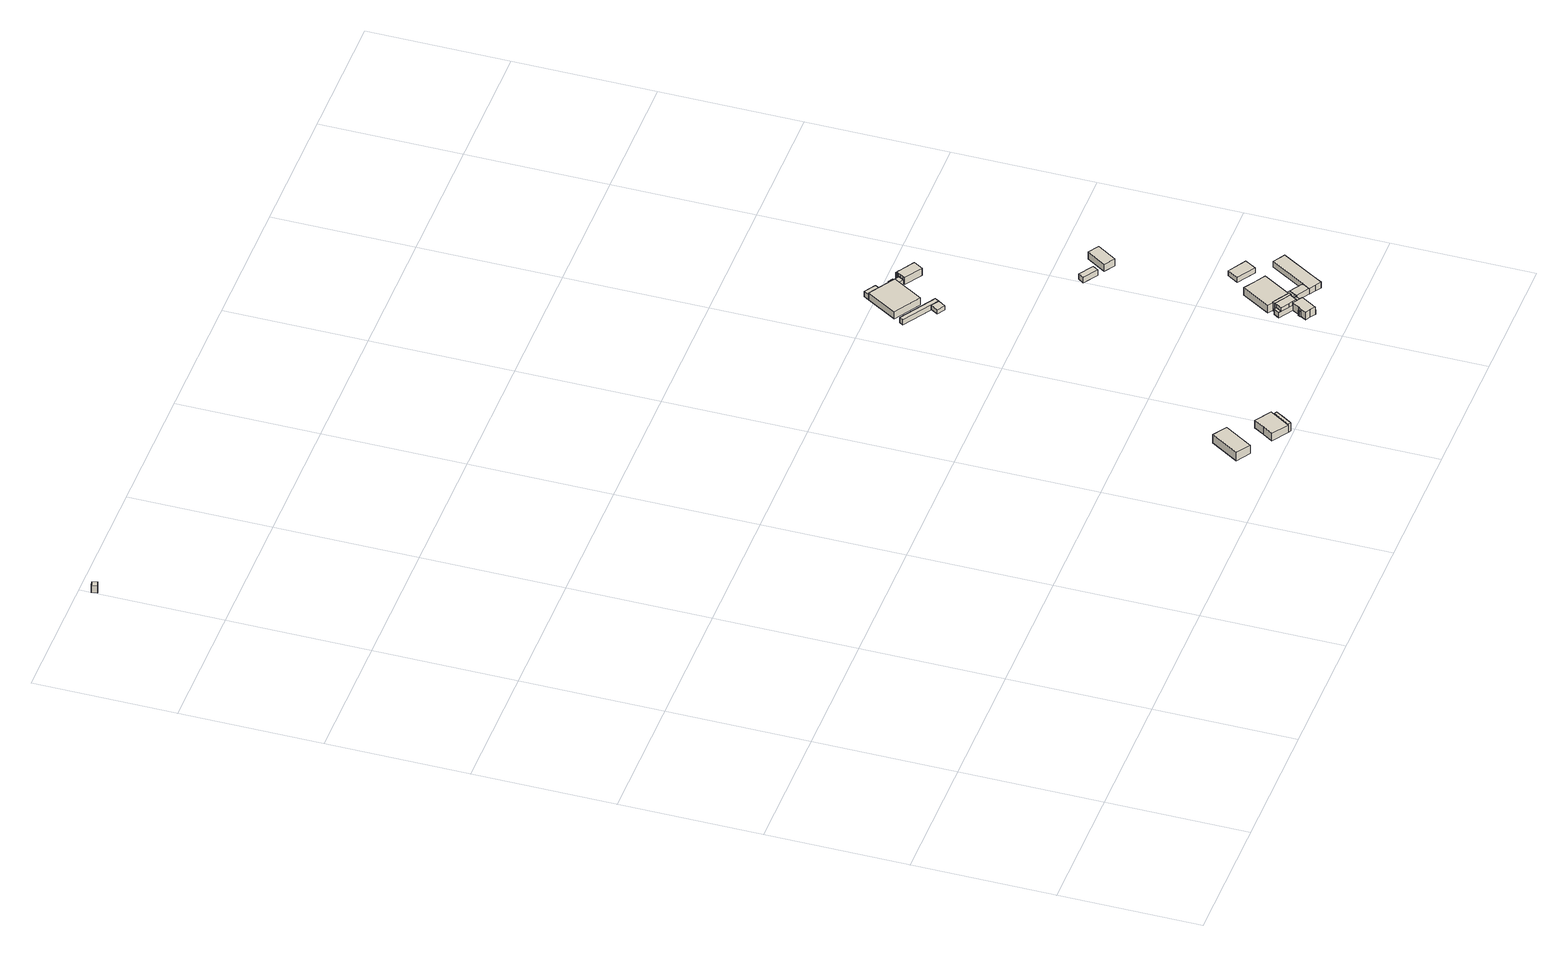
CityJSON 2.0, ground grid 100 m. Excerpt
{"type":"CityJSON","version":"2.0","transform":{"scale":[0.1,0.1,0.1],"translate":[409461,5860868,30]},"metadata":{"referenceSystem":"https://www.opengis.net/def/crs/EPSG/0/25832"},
"CityObjects":{
"building1":{"type":"Building","attributes":{"Gemeindeschluessel":"03454042","AbsoluteHoehe":"30.714","MittlereTraufHoehe":"36.308","Firsthoehe":"37.152","function":"31001_2500","roofType":"3100","measuredHeight":6.44},"address":[{"country":"Germany","locality":"Rastdorf"}],"geometry":[{"type":"MultiSurface","lod":"1","boundaries":[[[0,1,2,3]],[[4,5,6,7]],[[4,7,3,2]],[[5,4,2,1]],[[6,5,1,0]],[[7,6,0,3]]]}]},
"building2":{"type":"Building","attributes":{"Gemeindeschluessel":"03454042","AbsoluteHoehe":"35.043","MittlereTraufHoehe":"39.826","Firsthoehe":"44.095","function":"31001_2000","roofType":"3100","measuredHeight":9.05},"address":[{"country":"Germany","locality":"Rastdorf"}],"geometry":[{"type":"MultiSurface","lod":"1","boundaries":[[[8,9,10,11]],[[12,13,14,15]],[[12,15,11,10]],[[13,12,10,9]],[[14,13,9,8]],[[15,14,8,11]]]}]},
"building3":{"type":"Building","attributes":{"Gemeindeschluessel":"03454042","AbsoluteHoehe":"35.472","MittlereTraufHoehe":"40.616","Firsthoehe":"45.268","function":"31001_2000","roofType":"3100","measuredHeight":9.8},"address":[{"country":"Germany","locality":"Rastdorf"}],"children":["building3-1"],"geometry":[{"type":"MultiSurface","lod":"1","boundaries":[[[16,17,18,19,20,21,22]],[[23,24,25,26,27,28,29]],[[23,29,22,21]],[[24,23,21,20]],[[25,24,20,19]],[[26,25,19,18]],[[29,28,16,22]],[[17,27,26,18]],[[16,28,30,31]],[[31,30,27,17]]]}]},
"building3-1":{"type":"BuildingPart","attributes":{"AbsoluteHoehe":"35.472","MittlereTraufHoehe":"41.276","Firsthoehe":"45.304","roofType":"3100","measuredHeight":9.83},"parents":["building3"],"geometry":[{"type":"MultiSurface","lod":"1","boundaries":[[[32,33,34,35,36,37,38]],[[28,30,26,39,40,41,42]],[[28,42,38,37]],[[36,31,16,37]],[[35,18,17,31,36]],[[39,26,35,34]],[[40,39,34,33]],[[41,40,33,32]],[[42,41,32,38]],[[31,30,28,16]],[[18,26,27,17]],[[27,30,31,17]]]}]},
"building4":{"type":"Building","attributes":{"Gemeindeschluessel":"03454042","AbsoluteHoehe":"33.591","MittlereTraufHoehe":"37.667","Firsthoehe":"37.667","function":"31001_2000","roofType":"1000","measuredHeight":4.08},"address":[{"country":"Germany","locality":"Rastdorf"}],"geometry":[{"type":"MultiSurface","lod":"1","boundaries":[[[43,44,45,46,47]],[[48,49,50,51,52]],[[48,52,47,46]],[[49,48,46,45]],[[50,49,45,44]],[[51,50,44,43]],[[52,51,43,47]]]}]},
"building5":{"type":"Building","attributes":{"Gemeindeschluessel":"03454042","AbsoluteHoehe":"36.829","MittlereTraufHoehe":"41.804","Firsthoehe":"45.116","function":"31001_1000","roofType":"3100","measuredHeight":8.29},"address":[{"country":"Germany","locality":"Rastdorf","thoroughfareNumber":"19A","thoroughfareName":"Südstraße"}],"children":["building5-1","building5-2","building5-3","building5-4"],"geometry":[{"type":"MultiSurface","lod":"1","boundaries":[[[53,54,55,56,57,58,59,60,61,62,63,64]],[[65,66,67,68,69,70,71,72,73,74,75,76]],[[63,77,78,64]],[[66,65,63,62]],[[61,79,80,62]],[[68,67,61,60]],[[69,68,60,59]],[[70,69,59,58]],[[57,81,82,58]],[[72,71,57,56]],[[55,83,84,56]],[[74,73,55,54]],[[75,74,54,53]],[[76,75,53,64]],[[77,65,76,78]],[[79,67,66,80]],[[81,71,70,82]],[[83,73,72,84]]]}]},
"building5-1":{"type":"BuildingPart","attributes":{"BezugspunktDach":"4000","AbsoluteHoehe":"36.829","MittlereTraufHoehe":"40.994","Firsthoehe":"40.994","measuredHeight":4.17},"parents":["building5"],"geometry":[{"type":"MultiSurface","lod":"1","boundaries":[[[85,86,87,88,89,90,82,81]],[[70,91,92,93,94,95,96,71]],[[91,70,82,90]],[[92,91,90,89]],[[93,92,89,88]],[[94,93,88,87]],[[95,94,87,86]],[[96,95,86,85]],[[71,96,85,81]],[[70,71,81,97]]]}]},
"building5-2":{"type":"BuildingPart","attributes":{"AbsoluteHoehe":"36.829","MittlereTraufHoehe":"40.994","Firsthoehe":"40.994","roofType":"1000","measuredHeight":4.17},"parents":["building5"],"geometry":[{"type":"MultiSurface","lod":"1","boundaries":[[[78,77,98,99]],[[100,65,76,101]],[[100,101,99,98]],[[65,100,98,77]],[[101,76,78,99]],[[76,65,77,78]]]}]},
"building5-3":{"type":"BuildingPart","attributes":{"BezugspunktDach":"4000","AbsoluteHoehe":"36.829","MittlereTraufHoehe":"40.994","Firsthoehe":"40.994","measuredHeight":4.17},"parents":["building5"],"geometry":[{"type":"MultiSurface","lod":"1","boundaries":[[[80,79,102,103,104]],[[105,106,67,66,107]],[[105,107,104,103]],[[106,105,103,102]],[[67,106,102,79]],[[107,66,80,104]],[[66,67,79,80]]]}]},
"building5-4":{"type":"BuildingPart","attributes":{"BezugspunktDach":"4000","AbsoluteHoehe":"36.829","MittlereTraufHoehe":"40.329","Firsthoehe":"40.329","measuredHeight":3.5},"parents":["building5"],"geometry":[{"type":"MultiSurface","lod":"1","boundaries":[[[108,109,84,83]],[[72,110,111,73]],[[110,72,84,109]],[[111,110,109,108]],[[73,111,108,83]],[[72,73,83,84]]]}]},
"building6":{"type":"Building","attributes":{"Gemeindeschluessel":"03454042","AbsoluteHoehe":"37.051","MittlereTraufHoehe":"41.082","Firsthoehe":"41.082","function":"51009_1610","roofType":"1000","measuredHeight":4.03},"address":[{"country":"Germany","locality":"Rastdorf"}],"geometry":[{"type":"MultiSurface","lod":"1","boundaries":[[[112,113,114,115]],[[116,117,118,119]],[[116,119,115,114]],[[117,116,114,113]],[[118,117,113,112]],[[119,118,112,115]]]}]},
"building7":{"type":"Building","attributes":{"Gemeindeschluessel":"03454042","AbsoluteHoehe":"34.128","MittlereTraufHoehe":"37.667","Firsthoehe":"37.667","function":"31001_2000","roofType":"1000","measuredHeight":3.54},"address":[{"country":"Germany","locality":"Rastdorf"}],"geometry":[{"type":"MultiSurface","lod":"1","boundaries":[[[120,121,45,44]],[[122,123,124,125]],[[122,125,44,45]],[[123,122,45,121]],[[124,123,121,120]],[[125,124,120,44]]]}]},
"building8":{"type":"Building","attributes":{"Gemeindeschluessel":"03454042","AbsoluteHoehe":"36.832","MittlereTraufHoehe":"43.025","Firsthoehe":"46.709","function":"31001_1000","roofType":"3100","measuredHeight":9.88},"address":[{"country":"Germany","locality":"Rastdorf","thoroughfareNumber":"19","thoroughfareName":"Südstraße"}],"children":["building8-1"],"geometry":[{"type":"MultiSurface","lod":"1","boundaries":[[[126,127,128,129,130,131,132,133]],[[134,135,136,137,138,68,67,139]],[[134,139,133,132]],[[131,140,141,132]],[[136,135,131,130]],[[137,136,130,129]],[[138,137,129,128]],[[68,138,128,127]],[[67,68,127,126]],[[139,67,126,133]],[[140,135,134,141]]]}]},
"building8-1":{"type":"BuildingPart","attributes":{"AbsoluteHoehe":"36.832","MittlereTraufHoehe":"41.37","Firsthoehe":"41.37","roofType":"1000","measuredHeight":4.54},"parents":["building8"],"geometry":[{"type":"MultiSurface","lod":"1","boundaries":[[[141,140,142,143]],[[144,135,134,106]],[[144,106,143,142]],[[135,144,142,140]],[[106,134,141,143]],[[134,135,140,141]]]}]},
"building9":{"type":"Building","attributes":{"Gemeindeschluessel":"03454042","AbsoluteHoehe":"37.05","MittlereTraufHoehe":"40.102","Firsthoehe":"40.102","function":"51009_1610","roofType":"1000","measuredHeight":3.05},"address":[{"country":"Germany","locality":"Rastdorf"}],"geometry":[{"type":"MultiSurface","lod":"1","boundaries":[[[145,146,147,148,149,150]],[[151,152,153,154,155,156]],[[151,156,150,149]],[[152,151,149,148]],[[153,152,148,147]],[[154,153,147,146]],[[155,154,146,145]],[[156,155,145,150]]]}]},
"building10":{"type":"Building","attributes":{"Gemeindeschluessel":"03454042","AbsoluteHoehe":"33.611","MittlereTraufHoehe":"37.815","Firsthoehe":"41.139","function":"31001_2000","roofType":"3100","measuredHeight":7.53},"address":[{"country":"Germany","locality":"Rastdorf"}],"children":["building10-1","building10-2","building10-3"],"geometry":[{"type":"MultiSurface","lod":"1","boundaries":[[[157,158,159,160]],[[161,162,163,164]],[[161,164,160,159]],[[162,161,159,158]],[[157,165,166,167,168,169,170,158]],[[160,164,171,172,173,157]],[[165,163,167,166]],[[169,168,162,170]],[[172,171,163,173]]]}]},
"building10-1":{"type":"BuildingPart","attributes":{"AbsoluteHoehe":"33.611","MittlereTraufHoehe":"37.032","Firsthoehe":"37.032","roofType":"1000","measuredHeight":3.42},"parents":["building10"],"geometry":[{"type":"MultiSurface","lod":"1","boundaries":[[[172,174,175,176]],[[177,178,171,179]],[[177,179,176,175]],[[178,180,181,174]],[[171,178,174,172]],[[173,163,171,172]],[[176,179,163,173]]]}]},
"building10-2":{"type":"BuildingPart","attributes":{"AbsoluteHoehe":"33.611","MittlereTraufHoehe":"37.815","Firsthoehe":"37.815","roofType":"1000","measuredHeight":4.2},"parents":["building10"],"geometry":[{"type":"MultiSurface","lod":"1","boundaries":[[[165,182,183,166]],[[184,179,163,167]],[[184,167,166,183]],[[179,184,183,182]],[[165,173,176,182]],[[163,179,176,173]],[[166,167,163,165]]]}]},
"building10-3":{"type":"BuildingPart","attributes":{"AbsoluteHoehe":"33.611","MittlereTraufHoehe":"38.123","Firsthoehe":"38.713","roofType":"2100","measuredHeight":5.1},"parents":["building10"],"geometry":[{"type":"MultiSurface","lod":"1","boundaries":[[[169,185,186,170]],[[187,188,168,162]],[[187,162,170,186]],[[188,187,186,185]],[[168,189,190,169]],[[162,168,169,170]]]}]},
"building11":{"type":"Building","attributes":{"Gemeindeschluessel":"03454042","AbsoluteHoehe":"36.736","MittlereTraufHoehe":"41.58","Firsthoehe":"46.502","function":"31001_2000","roofType":"3100","measuredHeight":9.77},"address":[{"country":"Germany","locality":"Rastdorf"}],"children":["building11-1","building11-2","building11-3","building11-4"],"geometry":[{"type":"MultiSurface","lod":"1","boundaries":[[[191,192,193,194,195,196,197,198]],[[199,200,201,202,203,204,205,206]],[[200,199,197,196]],[[201,200,196,195]],[[202,201,195,194]],[[203,202,194,193]],[[204,203,193,192]],[[191,207,208,209,192]],[[199,206,198,197]],[[207,205,210,208]],[[208,210,204,209]],[[198,206,211,212]],[[212,211,205,191]]]}]},
"building11-1":{"type":"BuildingPart","attributes":{"AbsoluteHoehe":"36.736","MittlereTraufHoehe":"40.419","Firsthoehe":"43.375","roofType":"3100","measuredHeight":6.64},"parents":["building11"],"geometry":[{"type":"MultiSurface","lod":"1","boundaries":[[[213,214,215,216,217,218,219,220,221,222]],[[223,224,225,226,227,228,229,230,231,232]],[[223,232,222,221]],[[224,223,221,220]],[[219,233,234,220]],[[226,225,219,218]],[[227,226,218,217]],[[228,227,217,216]],[[229,228,216,215]],[[230,229,215,214]],[[231,230,214,213]],[[232,231,213,222]],[[233,225,224,234]]]}]},
"building11-2":{"type":"BuildingPart","attributes":{"AbsoluteHoehe":"36.736","MittlereTraufHoehe":"40.138","Firsthoehe":"42.773","roofType":"5000","measuredHeight":6.04},"parents":["building11"],"geometry":[{"type":"MultiSurface","lod":"1","boundaries":[[[234,233,235,236,237,238,239,240]],[[241,242,243,244,226,225,224,245]],[[241,245,240,239]],[[242,241,239,238]],[[226,244,236,235]],[[225,226,235,233]],[[245,224,234,240]],[[237,243,242,238]],[[236,244,246,247]],[[247,246,243,237]],[[224,225,233,234]]]}]},
"building11-3":{"type":"BuildingPart","attributes":{"AbsoluteHoehe":"36.736","MittlereTraufHoehe":"40.818","Firsthoehe":"42.652","roofType":"3100","measuredHeight":5.92},"parents":["building11"],"geometry":[{"type":"MultiSurface","lod":"1","boundaries":[[[248,249,250,209,208,251]],[[210,204,244,246,242,252]],[[244,204,209,250]],[[249,247,236,250]],[[248,238,237,247,249]],[[252,242,248,251]],[[208,210,205,207]],[[207,205,252,251]],[[204,210,208,209]],[[247,246,244,236]],[[238,242,243,237]],[[243,246,247,237]]]}]},
"building11-4":{"type":"BuildingPart","attributes":{"AbsoluteHoehe":"36.736","MittlereTraufHoehe":"42.762","Firsthoehe":"46.686","roofType":"3100","measuredHeight":9.95},"parents":["building11"],"geometry":[{"type":"MultiSurface","lod":"1","boundaries":[[[253,254,255,256,257,258,259]],[[260,199,211,205,252,261,262]],[[260,262,259,258]],[[199,260,258,257]],[[256,212,198,197,257]],[[255,191,212,256]],[[254,251,207,255]],[[261,252,254,253]],[[262,261,253,259]],[[198,206,199,197]],[[212,211,206,198]],[[205,211,212,191]],[[252,205,207,251]]]}]},
"building12":{"type":"Building","attributes":{"Gemeindeschluessel":"03454042","AbsoluteHoehe":"34.081","MittlereTraufHoehe":"39.41","Firsthoehe":"41.445","function":"31001_1000","roofType":"3100","measuredHeight":7.36},"address":[{"country":"Germany","locality":"Rastdorf","thoroughfareNumber":"2","thoroughfareName":"Wiesenweg"}],"children":["building12-1"],"geometry":[{"type":"MultiSurface","lod":"1","boundaries":[[[263,264,265,266,267,268,269,270,271]],[[272,273,274,275,276,277,278,279,280]],[[272,280,271,270]],[[273,272,270,269]],[[274,273,269,268]],[[275,274,268,267]],[[266,281,282,267]],[[277,276,266,265]],[[278,277,265,264]],[[279,278,264,263]],[[280,279,263,271]],[[281,276,275,282]]]}]},
"building12-1":{"type":"BuildingPart","attributes":{"AbsoluteHoehe":"34.081","MittlereTraufHoehe":"38.465","Firsthoehe":"38.465","roofType":"1000","measuredHeight":4.38},"parents":["building12"],"geometry":[{"type":"MultiSurface","lod":"1","boundaries":[[[281,283,284,282]],[[285,286,276,275]],[[285,275,282,284]],[[286,285,284,283]],[[276,287,288,281]],[[275,276,281,282]]]}]},
"building13":{"type":"Building","attributes":{"Gemeindeschluessel":"03454042","AbsoluteHoehe":"35.792","MittlereTraufHoehe":"38.918","Firsthoehe":"41.503","function":"31001_2000","roofType":"3100","measuredHeight":5.71},"address":[{"country":"Germany","locality":"Rastdorf"}],"geometry":[{"type":"MultiSurface","lod":"1","boundaries":[[[289,290,291,292]],[[293,294,295,296]],[[293,296,292,291]],[[294,293,291,290]],[[295,294,290,289]],[[296,295,289,292]]]}]},
"building14":{"type":"Building","attributes":{"Gemeindeschluessel":"03454042","AbsoluteHoehe":"36.732","MittlereTraufHoehe":"40.186","Firsthoehe":"41.432","function":"31001_2000","roofType":"3100","measuredHeight":4.7},"address":[{"country":"Germany","locality":"Rastdorf"}],"geometry":[{"type":"MultiSurface","lod":"1","boundaries":[[[297,298,299,300]],[[301,302,303,304]],[[301,304,300,299]],[[302,301,299,298]],[[303,302,298,297]],[[304,303,297,300]]]}]},
"building15":{"type":"Building","attributes":{"Gemeindeschluessel":"03454042","AbsoluteHoehe":"36.185","MittlereTraufHoehe":"39.554","Firsthoehe":"44.813","function":"31001_1000","roofType":"3100","measuredHeight":8.63},"address":[{"country":"Germany","locality":"Rastdorf","thoroughfareNumber":"18","thoroughfareName":"Südstraße"}],"geometry":[{"type":"MultiSurface","lod":"1","boundaries":[[[305,306,307,308]],[[309,310,311,312]],[[309,312,308,307]],[[310,309,307,306]],[[311,310,306,305]],[[312,311,305,308]]]}]}
},
"vertices":[
[40,6926,67],[3,6916,67],[13,6877,67],[51,6888,67],[13,6877,7],[3,6916,7],[40,6926,7],[51,6888,7],
[3660,449,120],[3532,248,120],[3630,185,120],[3758,387,120],[3630,185,50],[3532,248,50],[3660,449,50],[3758,387,50],
[3904,14,118],[3952,88,118],[3982,136,118],[3999,162,118],[3884,235,118],[3837,161,118],[3790,88,118],[3837,161,55],[3884,235,55],[3999,162,55],[3982,136,55],[3952,88,55],[3904,14,55],[3790,88,55],[3943,75,55],[3943,75,118],
[3930,11,124],[3963,62,124],[4002,123,124],[3982,136,124],[3943,75,124],[3904,14,124],[3924,2,124],[4002,123,55],[3963,62,55],[3930,11,55],[3924,2,55],
[4198,2741,77],[4401,2614,77],[4454,2580,77],[4471,2608,77],[4215,2768,77],[4471,2608,36],[4454,2580,36],[4401,2614,36],[4198,2741,36],[4215,2768,36],
[5019,258,131],[5055,237,131],[5090,215,131],[5092,218,131],[5117,259,131],[5158,325,131],[5122,347,131],[5113,352,131],[5087,368,131],[5086,367,131],[5056,318,131],[5044,298,131],[5056,318,68],[5086,367,68],[5087,368,68],[5113,352,68],[5122,347,68],[5158,325,68],[5117,259,68],[5092,218,68],[5090,215,68],[5055,237,68],[5019,258,68],[5044,298,68],[5056,318,110],[5044,298,110],[5087,368,110],[5086,367,110],[5117,259,110],[5158,325,110],[5090,215,103],[5092,218,103],
[5121,256,110],[5123,259,110],[5134,260,110],[5144,276,110],[5140,287,110],[5162,323,110],[5162,323,68],[5140,287,68],[5144,276,68],[5134,260,68],[5123,259,68],[5121,256,68],[5157,325,110],
[5049,317,110],[5042,305,110],[5049,317,68],[5042,305,68],
[4986,430,110],[4985,431,110],[4984,429,110],[4985,431,68],[4986,430,68],[4984,429,68],
[5094,212,103],[5096,216,103],[5096,216,68],[5094,212,68],
[5092,218,111],[5096,216,111],[5121,256,111],[5117,259,111],[5121,256,71],[5096,216,71],[5092,218,71],[5117,259,71],
[4367,2561,77],[4421,2527,77],[4454,2580,41],[4421,2527,41],[4367,2561,41],[4401,2614,41],
[5087,368,140],[5113,352,140],[5146,406,140],[5090,439,140],[5035,473,140],[5026,459,140],[5002,420,140],[5058,386,140],[5002,420,68],[5026,459,68],[5035,473,68],[5090,439,68],[5146,406,68],[5058,386,68],[5026,459,114],[5002,420,114],
[5010,469,114],[4986,430,114],[5010,469,68],
[5113,352,101],[5158,325,101],[5188,373,101],[5184,376,101],[5187,380,101],[5146,406,101],[5187,380,70],[5184,376,70],[5188,373,70],[5158,325,70],[5113,352,70],[5146,406,70],
[4561,2913,95],[4372,3029,95],[4239,2813,95],[4428,2697,95],[4239,2813,36],[4372,3029,36],[4561,2913,36],[4428,2697,36],[4561,2913,78],[4528,2933,78],[4528,2933,36],[4452,2980,36],[4452,2980,81],[4372,3029,81],[4549,2894,36],[4549,2894,70],[4561,2913,70],
[4595,2866,70],[4618,2904,70],[4573,2932,70],[4618,2904,36],[4595,2866,36],[4573,2932,36],[4619,2904,36],[4619,2904,70],
[4573,2932,78],[4540,2952,78],[4540,2952,36],
[4475,3018,81],[4395,3067,81],[4395,3067,36],[4475,3018,36],[4475,3017,36],[4475,3017,81],
[5167,418,130],[5186,450,130],[5292,623,130],[5214,670,130],[5136,718,130],[5011,513,130],[5046,492,130],[5089,466,130],[5046,492,67],[5011,513,67],[5136,718,67],[5214,670,67],[5292,623,67],[5186,450,67],[5167,418,67],[5089,466,67],[5167,418,113],[5171,425,113],[5186,450,113],[5171,425,67],[5106,455,67],[5106,455,130],
[5362,264,115],[5405,334,115],[5551,574,115],[5509,600,115],[5467,626,115],[5312,373,115],[5313,373,115],[5279,318,115],[5278,315,115],[5320,290,115],[5278,315,67],[5279,318,67],[5313,373,67],[5312,373,67],[5467,626,67],[5509,600,67],[5551,574,67],[5405,334,67],[5362,264,67],[5320,290,67],[5313,373,112],[5279,318,112],
[5312,373,112],[5218,431,112],[5201,403,112],[5187,380,112],[5184,376,112],[5188,373,112],[5184,376,67],[5187,380,67],[5201,403,67],[5218,431,67],[5188,373,67],[5202,406,67],[5202,406,112],
[5187,380,113],[5202,406,113],[5218,431,113],[5155,400,113],[5155,400,67],
[5146,406,138],[5155,400,138],[5167,418,138],[5106,455,138],[5046,492,138],[5035,473,138],[5095,437,138],[5035,473,67],[5146,406,67],[5095,437,67],
[4713,2777,100],[4733,2810,100],[4754,2843,100],[4655,2904,100],[4629,2920,100],[4618,2904,100],[4608,2887,100],[4595,2866,100],[4588,2854,100],[4595,2866,41],[4608,2887,41],[4618,2904,41],[4629,2920,41],[4655,2904,41],[4754,2843,41],[4733,2810,41],[4713,2777,41],[4588,2854,41],[4655,2904,85],[4629,2920,85],
[4662,2915,85],[4636,2932,85],[4636,2932,41],[4662,2915,41],[4663,2915,41],[4663,2915,85],
[4944,1752,102],[5046,1685,102],[5072,1726,102],[4970,1792,102],[5072,1726,58],[5046,1685,58],[4944,1752,58],[4970,1792,58],
[5246,798,108],[5376,719,108],[5424,798,108],[5293,877,108],[5424,798,67],[5376,719,67],[5246,798,67],[5293,877,67],
[5180,1795,122],[5092,1658,122],[5166,1610,122],[5255,1747,122],[5166,1610,62],[5092,1658,62],[5180,1795,62],[5255,1747,62]
]}
